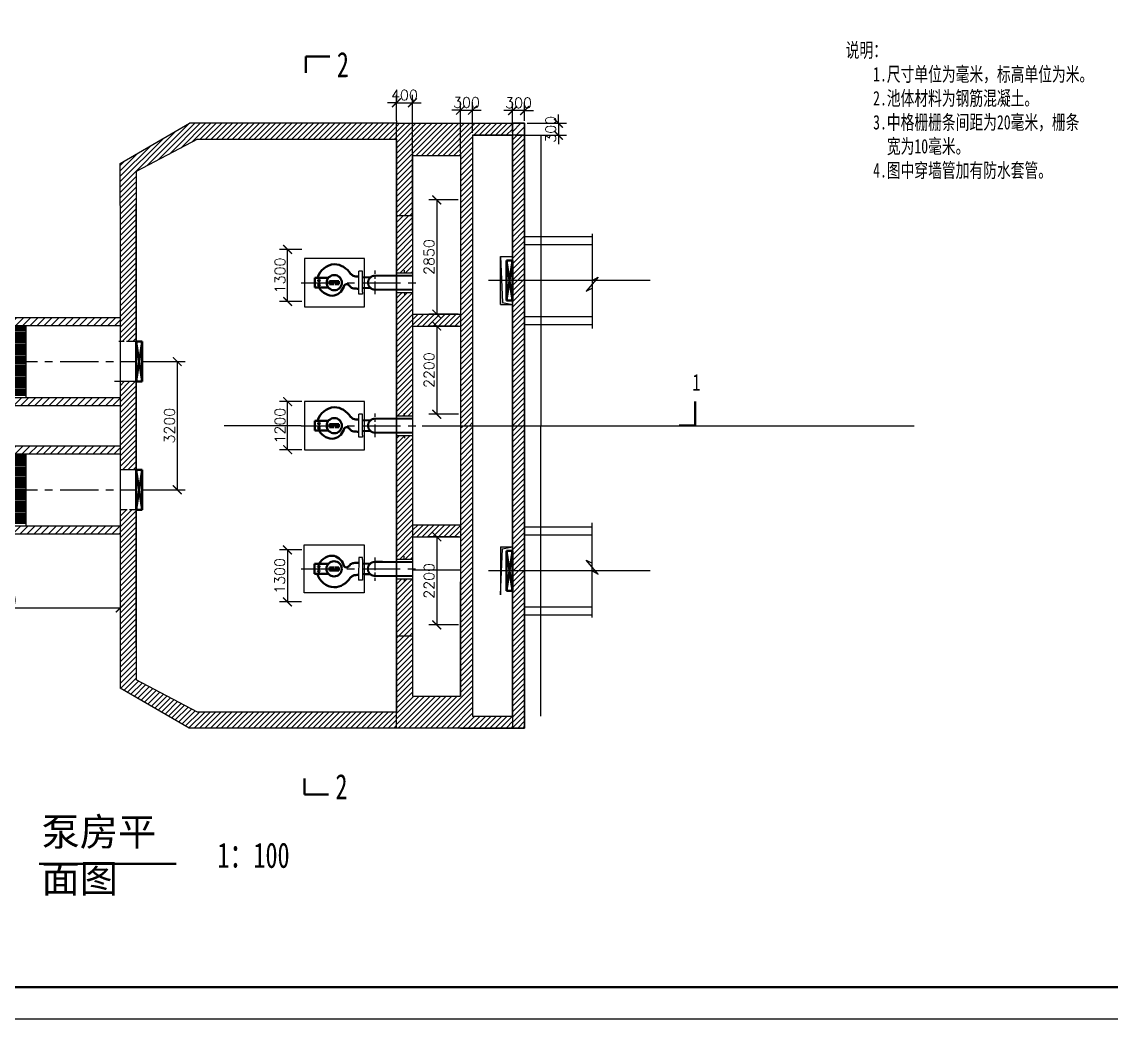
# Model space of a CAD drawing. Header units: millimetres. Extents: x 738100 to 1284508, y 138373 to 260796.
# Drawn here: x 990157 to 1017368, y 176522 to 201426 of the extents above; entities that cross this region are included whole.
import ezdxf

# ---------------------------------------------------------------- set-up
doc = ezdxf.new("R2010")
doc.units = ezdxf.units.MM
doc.linetypes.add('ACAD_ISO02W100', pattern=[15, 12, -3])
doc.linetypes.add('CENTER', pattern=[50.8, 31.75, -6.35, 6.35, -6.35])
for name, color, linetype in [('5', 7, 'Continuous'), ('TK', 7, 'Continuous'), ('其他', 32, 'Continuous'), ('图框', 7, 'Continuous'), ('填充', 7, 'Continuous'), ('墙体', 7, 'Continuous'), ('套管', 7, 'Continuous'), ('尺寸', 6, 'Continuous'), ('标注', 7, 'Continuous'), ('轴线', 6, 'CENTER')]:
    doc.layers.add(name, color=color, linetype=linetype)
for name, color, linetype, lineweight in [('文字', 7, 'Continuous', 18), ('管线', 3, 'Continuous', 50), ('粗线', 7, 'Continuous', 100), ('设备', 6, 'Continuous', 50)]:
    doc.layers.add(name, color=color, linetype=linetype, lineweight=lineweight)
doc.styles.add('4', font='', dxfattribs={"width": 0.7})
doc.styles.get("Standard").update_dxf_attribs({"font": 'txt', "bigfont": 'gbcbig.shx'})
doc.styles.add('长仿宋体', font='simfang.ttf', dxfattribs={"width": 0.7})
doc.styles.get('4').set_extended_font_data('SimSun')
doc.dimstyles.new('zhitu', dxfattribs={"dimtxt": 260, "dimasz": 220, "dimexe": 200, "dimexo": 62.5, "dimgap": 62.5, "dimtad": 1, "dimdec": 0, "dimzin": 1, "dimtxsty": 'Standard', "dimblk": 'ARCHTICK', "dimblk1": 'archtick', "dimblk2": 'ARCHTICK', "dimcen": 250, "dimadec": 0, "dimazin": 0, "dimtfac": 1, "dimtdec": 0, "dimtmove": 0, "dimatfit": 3, "dimldrblk": 'ARCHTICK', "dimfxl": 1, "dimarcsym": 0})
pattern_1 = [(45, (13417.28, 153619.99), (-67.351921, 67.351921), [])]

# ---------------------------------------------------------------- blocks, each defined once
blk = doc.blocks.new('泵1')
at = {"layer": '其他'}
for p, q in [((-1244, 284), (-1339, 284)), ((-1339, 236), (-1339, 284)), ((-1244, 236), (-1244, 284)), ((-1339, -285), (-1339, 236)), ((-1244, -236), (-1244, 236)), ((-1244, -236), (-1244, -285)), ((-1244, -285), (-1339, -285))]:
    blk.add_line(p, q, dxfattribs=at)
blk.add_circle((-2333, -56), 4.63, dxfattribs=at)
at = {"layer": '墙体', "ltscale": 20}
for p, q in [((-2700, 600), (-2700, -600)), ((-1200, 600), (-2700, 600)), ((-1200, 0), (-1200, 600)), ((-1200, -600), (-1200, 0)), ((-2700, -600), (-1200, -600))]:
    blk.add_line(p, q, dxfattribs=at)
at = {"layer": '套管', "ltscale": 20}
for p, q in [((-200, 245), (-200, 315)), ((-400, 245), (0, 245)), ((-400, -245), (0, -245)), ((-200, -245), (-200, -315))]:
    blk.add_line(p, q, dxfattribs=at)
at = {"layer": '管线', "ltscale": 30, "const_width": 52.5}
for points in [[(-1050, 131), (-1237, 131)], [(-934, 175), (0, 175)], [(-1050, -131), (-1237, -131)], [(-934, -175), (0, -175)]]:
    blk.add_lwpolyline(points, dxfattribs=at)
blk.add_lwpolyline([(-934, 175, 1), (-934, -175)], format="xyb", dxfattribs=at)
at = {"layer": '设备'}
for p, q in [((-2438, 122), (-2438, 0)), ((-2098, 122), (-2438, 122)), ((-2438, -122), (-2438, 0)), ((-2068, 40), (-1952, 40)), ((-2068, -36), (-2068, 40)), ((-1837, 40), (-1952, 40)), ((-1837, -36), (-1837, 40)), ((-2098, -122), (-2438, -122)), ((-1963, -36), (-2068, -36)), ((-1942, -36), (-1837, -36))]:
    blk.add_line(p, q, dxfattribs=at)
for centre, radius in [((-2335, 53), 20.8), ((-2333, 53), 4.63), ((-1952, 0), 190), ((-2335, -56), 20.8)]:
    blk.add_circle(centre, radius, dxfattribs=at)
for points, knots in [([(-2371, 122), (-2327, 298), (-1988, 587), (-1631, 356), (-1547, 223)], [696.068083, 696.068083, 696.068083, 696.068083, 1031.789463, 1312.676126, 1312.676126, 1312.676126, 1312.676126]), ([(-1705, -60), (-1725, -178), (-1960, -435), (-2256, -254), (-2334, -122)], [40.206489, 40.206489, 40.206489, 40.206489, 269.038128, 541.200423, 541.200423, 541.200423, 541.200423])]:
    blk.add_open_spline(points, degree=3, knots=knots, dxfattribs=at)
for points in [[(-1547, 223), (-1481, 173), (-1339, 152)], [(-1705, -60), (-1645, -35), (-1580, -70), (-1556, -94), (-1521, -129), (-1466, -144), (-1339, -152)]]:
    blk.add_spline(points, degree=3, dxfattribs=at)
at = {"layer": '轴线', "ltscale": 10}
blk.add_line((-934, -287), (-934, 301), dxfattribs=at)
at = {"layer": '轴线', "ltscale": 30}
blk.add_line((-2777, 0), (240, 0), dxfattribs=at)
blk = doc.blocks.new('中格栅')
at = {"layer": '墙体', "ltscale": 20}
for p, q in [((0, 1100), (6070, 1100)), ((0, 900), (6070, 900)), ((0, 900), (0, -900)), ((1268, 900), (1268, -900)), ((1268, 900), (1268, -900)), ((3709, 900), (3709, -900)), ((6070, 900), (6070, -900)), ((0, -900), (6070, -900)), ((0, -1100), (6070, -1100))]:
    blk.add_line(p, q, dxfattribs=at)
at = {"layer": '设备', "ltscale": 20}
for p, q in [((1268, 850), (3709, 850)), ((1268, 790), (3709, 790)), ((1268, 730), (3709, 730)), ((1268, 670), (3709, 670)), ((1268, 610), (3709, 610)), ((1268, 550), (3709, 550)), ((1268, 490), (3709, 490)), ((1268, 430), (3709, 430)), ((1268, 370), (3709, 370)), ((1268, 310), (3709, 310)), ((1268, 250), (3709, 250)), ((1268, 190), (3709, 190)), ((1268, 130), (3709, 130)), ((1268, 70), (3709, 70)), ((1268, 10), (3709, 10)), ((1268, -50), (3709, -50)), ((1268, -110), (3709, -110)), ((1268, -170), (3709, -170)), ((1268, -230), (3709, -230)), ((1268, -290), (3709, -290)), ((1268, -350), (3709, -350)), ((1268, -410), (3709, -410)), ((1268, -470), (3709, -470)), ((1268, -530), (3709, -530)), ((1268, -590), (3709, -590)), ((1268, -650), (3709, -650)), ((1268, -710), (3709, -710)), ((1268, -770), (3709, -770)), ((1268, -830), (3709, -830))]:
    blk.add_line(p, q, dxfattribs=at)
at = {"layer": '轴线', "ltscale": 30}
for p, q in [((-400, 0), (0, 0)), ((0, 0), (6470, 0))]:
    blk.add_line(p, q, dxfattribs=at)
blk = doc.blocks.new('闸门')
at = {"layer": '设备', "ltscale": 20}
for p, q in [((-75, 500), (-75, -500)), ((75, 500), (-75, -500)), ((-75, 500), (75, -500)), ((-75, 500), (75, 500)), ((75, 500), (75, -500)), ((75, -500), (-75, -500))]:
    blk.add_line(p, q, dxfattribs=at)
blk = doc.blocks.new('_ArchTick')
at = {"color": 0, "linetype": 'ByBlock', "lineweight": 25, "const_width": 0.15}
blk.add_lwpolyline([(-0.5, -0.5), (0.5, 0.5)], dxfattribs=at)
blk = doc.blocks.new('*D207')
at = {"layer": 'Defpoints', "color": 0, "ltscale": 20, "transparency": 16777216}
for p in [(996798, 191942), (997215, 191942), (997215, 190742)]:
    blk.add_point(p, dxfattribs=at)
at = {"layer": '标注', "color": 0, "lineweight": -2, "ltscale": 20, "transparency": 16777216}
for p, q in [((997153, 191942), (996598, 191942)), ((996798, 190742), (996798, 191942)), ((997153, 190742), (996598, 190742))]:
    blk.add_line(p, q, dxfattribs=at)
at = {"layer": '标注', "color": 0, "lineweight": -2, "ltscale": 20, "transparency": 16777216, "xscale": 220, "yscale": 220, "zscale": 220}
for p, rotation in [((996798, 191942), 90), ((996798, 190742), 270)]:
    blk.add_blockref('_ArchTick', p, dxfattribs=dict(at, rotation=rotation))
at = {"layer": '标注', "color": 0, "ltscale": 20, "transparency": 16777216, "insert": (996606, 191342), "char_height": 260, "attachment_point": 5, "rotation": 90}
blk.add_mtext('1200', dxfattribs=at)
blk = doc.blocks.new('*D208')
at = {"layer": 'Defpoints', "color": 0, "ltscale": 20, "transparency": 16777216}
for p in [(996798, 195742), (997215, 195742), (997215, 194442)]:
    blk.add_point(p, dxfattribs=at)
at = {"layer": '标注', "color": 0, "lineweight": -2, "ltscale": 20, "transparency": 16777216}
for p, q in [((997153, 195742), (996598, 195742)), ((996798, 194442), (996798, 195742)), ((997153, 194442), (996598, 194442))]:
    blk.add_line(p, q, dxfattribs=at)
at = {"layer": '标注', "color": 0, "lineweight": -2, "ltscale": 20, "transparency": 16777216, "xscale": 220, "yscale": 220, "zscale": 220}
for p, rotation in [((996798, 195742), 90), ((996798, 194442), 270)]:
    blk.add_blockref('_ArchTick', p, dxfattribs=dict(at, rotation=rotation))
at = {"layer": '标注', "color": 0, "ltscale": 20, "transparency": 16777216, "insert": (996606, 195092), "char_height": 260, "attachment_point": 5, "rotation": 90}
blk.add_mtext('1300', dxfattribs=at)
blk = doc.blocks.new('*D209')
at = {"layer": 'Defpoints', "color": 0, "ltscale": 20, "transparency": 16777216}
for p in [(993090, 192942), (993090, 189742), (994040, 189742)]:
    blk.add_point(p, dxfattribs=at)
at = {"layer": '标注', "color": 0, "lineweight": -2, "ltscale": 20, "transparency": 16777216}
for p, q in [((993153, 192942), (994240, 192942)), ((994040, 192942), (994040, 189742)), ((993153, 189742), (994240, 189742))]:
    blk.add_line(p, q, dxfattribs=at)
at = {"layer": '标注', "color": 0, "lineweight": -2, "ltscale": 20, "transparency": 16777216, "xscale": 220, "yscale": 220, "zscale": 220}
for p, rotation in [((994040, 192942), 90), ((994040, 189742), 270)]:
    blk.add_blockref('_ArchTick', p, dxfattribs=dict(at, rotation=rotation))
at = {"layer": '标注', "color": 0, "ltscale": 20, "transparency": 16777216, "insert": (993847, 191342), "char_height": 260, "attachment_point": 5, "rotation": 90}
blk.add_mtext('3200', dxfattribs=at)
blk = doc.blocks.new('*D219')
at = {"layer": 'Defpoints', "color": 0, "ltscale": 20, "transparency": 16777216}
for p in [(992615, 188842), (986545, 188042), (992615, 186791)]:
    blk.add_point(p, dxfattribs=at)
at = {"layer": '标注', "color": 0, "lineweight": -2, "ltscale": 20, "transparency": 16777216}
for p, q in [((992615, 188779), (992615, 186591)), ((986545, 187979), (986545, 186591)), ((986545, 186791), (992615, 186791))]:
    blk.add_line(p, q, dxfattribs=at)
at = {"layer": '标注', "color": 0, "lineweight": -2, "ltscale": 20, "transparency": 16777216, "xscale": 220, "yscale": 220, "zscale": 220, "rotation": 180}
blk.add_blockref('_ArchTick', (986545, 186791), dxfattribs=at)
at = {"layer": '标注', "color": 0, "lineweight": -2, "ltscale": 20, "transparency": 16777216, "xscale": 220, "yscale": 220, "zscale": 220}
blk.add_blockref('_ArchTick', (992615, 186791), dxfattribs=at)
at = {"layer": '标注', "color": 0, "ltscale": 20, "transparency": 16777216, "insert": (989580, 186984), "char_height": 260, "attachment_point": 5}
blk.add_mtext('6070', dxfattribs=at)
blk = doc.blocks.new('*D220')
at = {"layer": 'Defpoints', "color": 0, "ltscale": 20, "transparency": 16777216}
for p in [(1001115, 196978), (1000522, 194128), (1001115, 194128)]:
    blk.add_point(p, dxfattribs=at)
at = {"layer": '标注', "color": 0, "lineweight": -2, "ltscale": 20, "transparency": 16777216}
for p, q in [((1001053, 196978), (1000322, 196978)), ((1000522, 196978), (1000522, 194128)), ((1001053, 194128), (1000322, 194128))]:
    blk.add_line(p, q, dxfattribs=at)
at = {"layer": '标注', "color": 0, "lineweight": -2, "ltscale": 20, "transparency": 16777216, "xscale": 220, "yscale": 220, "zscale": 220}
for p, rotation in [((1000522, 196978), 90), ((1000522, 194128), 270)]:
    blk.add_blockref('_ArchTick', p, dxfattribs=dict(at, rotation=rotation))
at = {"layer": '标注', "color": 0, "ltscale": 20, "transparency": 16777216, "insert": (1000330, 195553), "char_height": 260, "attachment_point": 5, "rotation": 90}
blk.add_mtext('2850', dxfattribs=at)
blk = doc.blocks.new('*D221')
at = {"layer": 'Defpoints', "color": 0, "ltscale": 20, "transparency": 16777216}
for p in [(1001115, 193828), (1000522, 191628), (1001129, 191628)]:
    blk.add_point(p, dxfattribs=at)
at = {"layer": '标注', "color": 0, "lineweight": -2, "ltscale": 20, "transparency": 16777216}
for p, q in [((1001053, 193828), (1000322, 193828)), ((1000522, 193828), (1000522, 191628)), ((1001067, 191628), (1000322, 191628))]:
    blk.add_line(p, q, dxfattribs=at)
at = {"layer": '标注', "color": 0, "lineweight": -2, "ltscale": 20, "transparency": 16777216, "xscale": 220, "yscale": 220, "zscale": 220}
for p, rotation in [((1000522, 193828), 90), ((1000522, 191628), 270)]:
    blk.add_blockref('_ArchTick', p, dxfattribs=dict(at, rotation=rotation))
at = {"layer": '标注', "color": 0, "ltscale": 20, "transparency": 16777216, "insert": (1000330, 192728), "char_height": 260, "attachment_point": 5, "rotation": 90}
blk.add_mtext('2200', dxfattribs=at)
blk = doc.blocks.new('*D222')
at = {"layer": 'Defpoints', "color": 0, "ltscale": 20, "transparency": 16777216}
for p in [(1001129, 188567), (1000522, 186367), (1001129, 186367)]:
    blk.add_point(p, dxfattribs=at)
at = {"layer": '标注', "color": 0, "lineweight": -2, "ltscale": 20, "transparency": 16777216}
for p, q in [((1001067, 188567), (1000322, 188567)), ((1000522, 188567), (1000522, 186367)), ((1001067, 186367), (1000322, 186367))]:
    blk.add_line(p, q, dxfattribs=at)
at = {"layer": '标注', "color": 0, "lineweight": -2, "ltscale": 20, "transparency": 16777216, "xscale": 220, "yscale": 220, "zscale": 220}
for p, rotation in [((1000522, 188567), 90), ((1000522, 186367), 270)]:
    blk.add_blockref('_ArchTick', p, dxfattribs=dict(at, rotation=rotation))
at = {"layer": '标注', "color": 0, "ltscale": 20, "transparency": 16777216, "insert": (1000330, 187467), "char_height": 260, "attachment_point": 5, "rotation": 90}
blk.add_mtext('2200', dxfattribs=at)
blk = doc.blocks.new('*D223')
at = {"layer": 'Defpoints', "color": 0, "ltscale": 20, "transparency": 16777216}
for p in [(1002715, 198892), (1002415, 198592), (1003562, 198592)]:
    blk.add_point(p, dxfattribs=at)
at = {"layer": '标注', "color": 0, "lineweight": -2, "ltscale": 20, "transparency": 16777216}
for p, q in [((1003562, 198892), (1003562, 199112)), ((1002778, 198892), (1003762, 198892)), ((1003562, 198892), (1003562, 198592)), ((1002478, 198592), (1003762, 198592)), ((1003562, 198592), (1003562, 198372))]:
    blk.add_line(p, q, dxfattribs=at)
at = {"layer": '标注', "color": 0, "lineweight": -2, "ltscale": 20, "transparency": 16777216, "xscale": 220, "yscale": 220, "zscale": 220}
for p, rotation in [((1003562, 198892), 270), ((1003562, 198592), 90)]:
    blk.add_blockref('_ArchTick', p, dxfattribs=dict(at, rotation=rotation))
at = {"layer": '标注', "color": 0, "ltscale": 20, "transparency": 16777216, "insert": (1003370, 198742), "char_height": 260, "attachment_point": 5, "rotation": 90}
blk.add_mtext('300', dxfattribs=at)
blk = doc.blocks.new('*D224')
at = {"layer": 'Defpoints', "color": 0, "ltscale": 20, "transparency": 16777216}
for p in [(1002415, 199210), (1002715, 198892), (1002415, 198592)]:
    blk.add_point(p, dxfattribs=at)
at = {"layer": '标注', "color": 0, "lineweight": -2, "ltscale": 20, "transparency": 16777216}
for p, q in [((1002415, 199210), (1002195, 199210)), ((1002415, 198654), (1002415, 199410)), ((1002715, 199210), (1002415, 199210)), ((1002715, 198954), (1002715, 199410)), ((1002715, 199210), (1002935, 199210))]:
    blk.add_line(p, q, dxfattribs=at)
at = {"layer": '标注', "color": 0, "lineweight": -2, "ltscale": 20, "transparency": 16777216, "xscale": 220, "yscale": 220, "zscale": 220}
blk.add_blockref('_ArchTick', (1002415, 199210), dxfattribs=at)
at = {"layer": '标注', "color": 0, "lineweight": -2, "ltscale": 20, "transparency": 16777216, "xscale": 220, "yscale": 220, "zscale": 220, "rotation": 180}
blk.add_blockref('_ArchTick', (1002715, 199210), dxfattribs=at)
at = {"layer": '标注', "color": 0, "ltscale": 20, "transparency": 16777216, "insert": (1002565, 199402), "char_height": 260, "attachment_point": 5}
blk.add_mtext('300', dxfattribs=at)
blk = doc.blocks.new('*D225')
at = {"layer": 'Defpoints', "color": 0, "ltscale": 20, "transparency": 16777216}
for p in [(999915, 199403), (999515, 198892), (999915, 198092)]:
    blk.add_point(p, dxfattribs=at)
at = {"layer": '标注', "color": 0, "lineweight": -2, "ltscale": 20, "transparency": 16777216}
for p, q in [((999515, 198954), (999515, 199603)), ((999915, 198154), (999915, 199603)), ((999515, 199403), (999295, 199403)), ((999515, 199403), (999915, 199403)), ((999915, 199403), (1000135, 199403))]:
    blk.add_line(p, q, dxfattribs=at)
at = {"layer": '标注', "color": 0, "lineweight": -2, "ltscale": 20, "transparency": 16777216, "xscale": 220, "yscale": 220, "zscale": 220}
blk.add_blockref('_ArchTick', (999515, 199403), dxfattribs=at)
at = {"layer": '标注', "color": 0, "lineweight": -2, "ltscale": 20, "transparency": 16777216, "xscale": 220, "yscale": 220, "zscale": 220, "rotation": 180}
blk.add_blockref('_ArchTick', (999915, 199403), dxfattribs=at)
at = {"layer": '标注', "color": 0, "ltscale": 20, "transparency": 16777216, "insert": (999715, 199596), "char_height": 260, "attachment_point": 5}
blk.add_mtext('400', dxfattribs=at)
blk = doc.blocks.new('*D226')
at = {"layer": 'Defpoints', "color": 0, "ltscale": 20, "transparency": 16777216}
for p in [(1001415, 199218), (1001415, 198592), (1001115, 198092)]:
    blk.add_point(p, dxfattribs=at)
at = {"layer": '标注', "color": 0, "lineweight": -2, "ltscale": 20, "transparency": 16777216}
for p, q in [((1001115, 199218), (1000895, 199218)), ((1001115, 198154), (1001115, 199418)), ((1001115, 199218), (1001415, 199218)), ((1001415, 198654), (1001415, 199418)), ((1001415, 199218), (1001635, 199218))]:
    blk.add_line(p, q, dxfattribs=at)
at = {"layer": '标注', "color": 0, "lineweight": -2, "ltscale": 20, "transparency": 16777216, "xscale": 220, "yscale": 220, "zscale": 220}
blk.add_blockref('_ArchTick', (1001115, 199218), dxfattribs=at)
at = {"layer": '标注', "color": 0, "lineweight": -2, "ltscale": 20, "transparency": 16777216, "xscale": 220, "yscale": 220, "zscale": 220, "rotation": 180}
blk.add_blockref('_ArchTick', (1001415, 199218), dxfattribs=at)
at = {"layer": '标注', "color": 0, "ltscale": 20, "transparency": 16777216, "insert": (1001265, 199410), "char_height": 260, "attachment_point": 5}
blk.add_mtext('300', dxfattribs=at)
blk = doc.blocks.new('*D206')
at = {"layer": 'Defpoints', "color": 0, "ltscale": 20, "transparency": 16777216}
for p in [(997211, 188239), (996792, 186939), (997209, 186939)]:
    blk.add_point(p, dxfattribs=at)
at = {"layer": '标注', "color": 0, "lineweight": -2, "ltscale": 20, "transparency": 16777216}
for p, q in [((997149, 188239), (996594, 188240)), ((996794, 188239), (996792, 186939)), ((997147, 186939), (996592, 186940))]:
    blk.add_line(p, q, dxfattribs=at)
at = {"layer": '标注', "color": 0, "lineweight": -2, "ltscale": 20, "transparency": 16777216, "xscale": 220, "yscale": 220, "zscale": 220}
for p, rotation in [((996794, 188239), 89.92371431499306), ((996792, 186939), 269.923714314993)]:
    blk.add_blockref('_ArchTick', p, dxfattribs=dict(at, rotation=rotation))
at = {"layer": '标注', "color": 0, "ltscale": 20, "transparency": 16777216, "insert": (996601, 187590), "char_height": 260, "attachment_point": 5, "rotation": 89.9237}
blk.add_mtext('1300', dxfattribs=at)

msp = doc.modelspace()

# ---------------------------------------------------------------- hatches: boundary and pattern name
at = {"ltscale": 20}
h = msp.add_hatch(dxfattribs=at)
h.set_pattern_fill('ANSI31', color=256, scale=30)
h.paths.add_polyline_path([(999915.187, 196586.538), (999515.187, 196586.538), (999515.187, 195157.27), (999915.187, 195157.27)])
for points in [[(1002115.187, 194365.67), (1002415.187, 194365.67), (1002164.508, 194419.854), (1002115.187, 195565.67)], [(1002115.187, 188317.406), (1002415.187, 188317.406), (1002164.508, 188263.222), (1002115.187, 187117.406)]]:
    msp.add_hatch(color=256).paths.add_polyline_path(points)
h = msp.add_hatch(dxfattribs=at)
h.set_pattern_fill('ANSI31', color=256, scale=30)
h.paths.add_polyline_path([(999915.187, 191096.538), (999515.187, 191096.538), (999515.187, 188010.077), (999915.187, 188009.544)])
h.paths.add_polyline_path([(999915.187, 187519.544), (999515.187, 187520.077), (999515.187, 186096.538), (999915.187, 186096.538)])
h.paths.add_polyline_path([(999915.187, 194667.27), (999515.187, 194667.27), (999515.187, 191586.538), (999915.187, 191586.538)])
h = msp.add_hatch(dxfattribs=at)
h.set_pattern_fill('ANSI31', color=256, scale=1000, style=0)
h.set_pattern_definition([(45, (944813.14, 248877.04), (-88.38835, 88.38835), [])])
h.paths.add_polyline_path([(992615.187, 194041.538), (986545.187, 194041.538), (986545.187, 193841.538), (992615.187, 193841.538)])
h.paths.add_polyline_path([(992615.187, 192041.538), (986545.187, 192041.538), (986545.187, 191841.538), (992615.187, 191841.538)])
h.paths.add_polyline_path([(992615.187, 190841.538), (986545.187, 190841.538), (986545.187, 190641.538), (992615.187, 190641.538)])
h.paths.add_polyline_path([(992615.187, 188841.538), (986545.187, 188841.538), (986545.187, 188641.538), (992615.187, 188641.538)])
h = msp.add_hatch(dxfattribs=at)
h.set_pattern_fill('ANSI31', color=256, scale=30)
h.paths.add_polyline_path([(1001415.187, 191341.538), (1001115.187, 191341.538), (1001115.187, 184591.538), (999915.187, 184585.279), (999915.187, 186096.538), (999515.187, 186096.538), (999515.187, 183791.54), (1002415.187, 183791.54), (1002415.187, 184091.54), (1001415.187, 184091.54)])
at = {"layer": '墙体', "ltscale": 20}
h = msp.add_hatch(dxfattribs=at)
h.set_pattern_fill('ANSI31', color=256, scale=30)
h.set_pattern_definition(pattern_1)
h.paths.add_polyline_path([(994547.237, 198491.538), (999515.187, 198491.538), (999515.187, 198891.538), (994347.237, 198891.538), (992615.187, 197891.538), (992615.187, 196841.538), (992615.187, 193441.538), (993015.187, 193441.538), (993015.187, 197691.538)])
h = msp.add_hatch(dxfattribs=at)
h.set_pattern_fill('ANSI31', color=256, scale=30)
h.set_pattern_definition(pattern_1)
h.paths.add_polyline_path([(1001415.187, 198591.538), (1002415.187, 198591.538), (1002415.187, 198891.538), (999515.187, 198891.538), (999515.187, 196586.538), (999915.187, 196586.538), (999915.187, 198091.538), (1001115.187, 198091.538), (1001115.187, 195241.538), (1001115.187, 191341.538), (1001415.187, 191341.538)])
h = msp.add_hatch(dxfattribs=at)
h.set_pattern_fill('ANSI31', color=256, scale=30)
h.set_pattern_definition(pattern_1)
h.paths.add_polyline_path([(999515.187, 184191.538), (994547.237, 184191.538), (993015.187, 184991.538), (993015.187, 189241.538), (992615.187, 189241.538), (992615.187, 188841.538), (992615.187, 185841.538), (992615.187, 184791.538), (994338.921, 183791.54), (999515.187, 183791.54)])
at = {"layer": '轴线', "ltscale": 10}
h = msp.add_hatch(dxfattribs=at)
h.set_pattern_fill('ANSI31', color=0, scale=40)
h.paths.add_polyline_path([(1002715.187, 198891.538), (1002415.187, 198891.538), (1002415.187, 198591.538), (1002715.187, 198591.538)])
h = msp.add_hatch(dxfattribs=at)
h.set_pattern_fill('ANSI31', color=0, scale=30)
h.set_pattern_definition(pattern_1)
h.paths.add_polyline_path([(1002715.187, 187717.321), (1002415.187, 187717.321), (1002415.187, 187217.406), (1002415.187, 183791.54), (1002715.187, 183791.54)])
h.paths.add_polyline_path([(1002715.187, 191341.538), (1002415.187, 191341.538), (1002415.187, 187717.324), (1002715.187, 187717.324)])
h.paths.add_polyline_path([(1002715.187, 198591.538), (1002415.187, 198591.538), (1002415.187, 194965.752), (1002715.187, 194965.752)])
h.paths.add_polyline_path([(1002715.187, 194965.752), (1002415.187, 194965.752), (1002415.187, 191341.538), (1002715.187, 191341.538)])
h = msp.add_hatch(dxfattribs=at)
h.set_pattern_fill('ANSI31', color=0, scale=30)
h.paths.add_polyline_path([(1001115.187, 194128), (999915.187, 194128), (999915.187, 193828), (1001115.187, 193828)])
h.paths.add_polyline_path([(1001115.187, 188867.325), (999915.187, 188867.325), (999915.187, 188567.325), (1001115.187, 188567.325)])
at = {"layer": '轴线', "linetype": 'ByBlock', "ltscale": 10}
h = msp.add_hatch(dxfattribs=at)
h.set_pattern_fill('ANSI31', color=0, scale=30)
h.paths.add_polyline_path([(993015.187, 192441.538), (992615.187, 192441.538), (992615.187, 192041.538), (992615.187, 190241.538), (993015.187, 190241.538)])

# ---------------------------------------------------------------- linework, layer by layer
at = {"ltscale": 20}
for p, q in [((999515.187, 184191.538), (999515.187, 198891.538)), ((999515.187, 198891.538), (1002715.187, 198891.538)), ((1002715.187, 198891.538), (1002415.187, 198891.538)), ((1002415.187, 198891.538), (1002415.187, 183791.54)), ((1002415.187, 198891.538), (1002415.187, 198591.538)), ((1002415.187, 198891.538), (1002415.187, 198591.538)), ((1002715.187, 198891.538), (1002415.187, 198891.538)), ((1002715.187, 197441.797), (1002715.187, 198891.538)), ((1002715.187, 183791.54), (1002715.187, 198891.538)), ((1002715.187, 183791.54), (1002715.187, 198891.538)), ((1002715.187, 198891.538), (1002715.187, 198591.538)), ((999515.187, 198491.538), (999515.187, 196586.538)), ((1002415.187, 198591.538), (1001415.187, 198591.538)), ((1001415.187, 198591.538), (1001415.187, 184091.54)), ((1002715.187, 198591.538), (1001415.187, 198591.538)), ((1002415.187, 198591.538), (1002415.187, 183791.54)), ((999915.187, 196586.538), (999915.187, 198091.538)), ((999915.187, 198091.538), (1001115.187, 198091.538)), ((1001115.187, 198091.538), (1001115.187, 195241.538)), ((999515.187, 196586.538), (999915.187, 196586.538)), ((1001115.187, 184591.538), (1001115.187, 187441.538)), ((999515.187, 183791.54), (999515.187, 186096.538)), ((999515.187, 186096.538), (999915.187, 186096.538)), ((999915.187, 186096.538), (999915.187, 184585.279)), ((999915.187, 184585.279), (1001115.187, 184591.538)), ((999515.187, 183791.54), (999515.187, 184191.538)), ((1001415.187, 184091.54), (1002415.187, 184091.54)), ((1002415.187, 184091.54), (1002415.187, 183791.54)), ((1002415.187, 183791.54), (999515.187, 183791.54)), ((1002415.187, 183791.54), (1002715.187, 183791.54)), ((1002415.187, 183791.54), (1002715.187, 183791.54))]:
    msp.add_line(p, q, dxfattribs=at)
for p, q in [((1002115.187, 195565.67), (1002164.508, 194419.854)), ((1002115.187, 194365.67), (1002115.187, 195565.67)), ((1002115.187, 194365.67), (1002415.187, 194365.67)), ((1002164.508, 194419.854), (1002415.187, 194365.67)), ((1002115.187, 188317.406), (1002415.187, 188317.406)), ((1002115.187, 188317.406), (1002115.187, 187117.406)), ((1002164.508, 188263.222), (1002415.187, 188317.406)), ((1002115.187, 187117.406), (1002164.508, 188263.222))]:
    msp.add_line(p, q)
at = {"layer": '5', "ltscale": 20}
for p, q in [((1004401.31, 196129.437), (1004401.31, 194964.256)), ((1004556.356, 195050.882), (1004258.077, 194696.424)), ((1004401.31, 194964.256), (1004556.356, 195050.882)), ((1004258.077, 194696.424), (1004401.31, 194772.341)), ((1004401.31, 194772.341), (1004401.31, 194391.268)), ((1004401.31, 194531.629), (1004401.31, 193769.484)), ((1004401.31, 188151.447), (1004401.31, 188913.592)), ((1004401.31, 187910.735), (1004401.31, 188291.808)), ((1004556.356, 187632.194), (1004258.077, 187986.652)), ((1004258.077, 187986.652), (1004401.31, 187910.735)), ((1004556.359, 187632.193), (1004258.08, 187986.651)), ((1004401.31, 186553.639), (1004401.31, 187718.819)), ((1004401.31, 187718.819), (1004556.356, 187632.194)), ((1004401.313, 186553.637), (1004401.313, 187718.818)), ((1004401.313, 187718.818), (1004556.359, 187632.193))]:
    msp.add_line(p, q, dxfattribs=at)
at = {"layer": 'TK', "color": 7}
msp.add_lwpolyline([(974253.86, 176521.792), (974253.86, 224041.792), (1041533.86, 224041.792), (1041533.86, 176521.792)], close=True, dxfattribs=at)
at = {"layer": '图框', "lineweight": 50}
msp.add_lwpolyline([(976253.86, 177321.792), (1040733.86, 177321.792), (1040733.86, 223241.792), (976253.86, 223241.792)], close=True, dxfattribs=at)
at = {"layer": '填充', "ltscale": 20}
for p, q in [((999515.187, 198491.538), (999515.187, 191341.538)), ((1002715.187, 198591.538), (1003120.075, 198591.538)), ((1003120.075, 198591.538), (1003120.075, 191341.539)), ((1002115.187, 195565.67), (1002414.829, 195565.67)), ((1004401.31, 195241.444), (1004407.992, 194108.544)), ((1005849.862, 194965.752), (1001811.377, 194965.752)), ((997138.386, 191341.538), (995214.532, 191341.538)), ((1000155.187, 191341.538), (1012446.132, 191341.538)), ((1003120.075, 184091.538), (1003120.075, 191341.537)), ((1004401.31, 187441.632), (1004407.992, 188574.532)), ((1005849.862, 187717.324), (1001811.377, 187717.324)), ((1005849.864, 187717.323), (1001811.379, 187717.32))]:
    msp.add_line(p, q, dxfattribs=at)
at = {"layer": '墙体', "ltscale": 20}
for p, q in [((992615.187, 197891.538), (994347.237, 198891.538)), ((999515.187, 198891.538), (999915.187, 198891.538)), ((999915.187, 198891.538), (1000915.187, 198891.538)), ((1000915.187, 198891.538), (1001115.187, 198891.538)), ((1001115.187, 198891.538), (1001415.187, 198891.538)), ((1001415.187, 198891.538), (1002415.187, 198891.538)), ((1002715.187, 198891.538), (1002415.187, 198891.538)), ((1002415.187, 198891.538), (1002715.187, 198891.538)), ((1002715.187, 198591.538), (1002715.187, 198891.538)), ((1002715.187, 198891.538), (1002715.187, 183791.54)), ((1001415.187, 198591.538), (1001415.187, 184091.54)), ((1001415.187, 198591.538), (1002415.187, 198591.538)), ((1002415.187, 184091.54), (1002415.187, 198591.538)), ((992615.187, 196841.538), (992615.187, 197891.538)), ((999915.187, 198091.538), (999915.187, 184585.279)), ((999915.187, 198091.538), (1001115.187, 198091.538)), ((999915.187, 196991.538), (999915.187, 197991.538)), ((1001115.187, 198091.538), (1001115.187, 184591.538)), ((999915.187, 196096.538), (999915.187, 196586.538)), ((999915.187, 196341.538), (999915.187, 195341.538)), ((1002401.31, 196191.797), (1002415.187, 196191.797)), ((1002701.872, 196065.929), (1004401.31, 196065.929)), ((1002709.094, 195865.67), (1004408.505, 195865.67)), ((999915.187, 194128), (1001115.187, 194128)), ((1002402.36, 194191.444), (1002415.187, 194191.444)), ((1002715.187, 194065.576), (1004402.36, 194065.576)), ((999915.187, 193828), (1001129.416, 193828)), ((1002402.36, 193991.444), (1002415.187, 193991.444)), ((1002715.187, 193865.576), (1004402.36, 193865.576)), ((1002415.187, 193491.538), (1002415.187, 192591.538)), ((1002415.187, 190991.538), (1002415.187, 190091.538)), ((999915.187, 188867.325), (1001129.416, 188867.325)), ((1002715.187, 188817.5), (1004402.36, 188817.5)), ((1002715.187, 188617.5), (1004402.36, 188617.5)), ((1002715.187, 188591.538), (1002715.187, 187591.538)), ((999915.187, 188567.325), (1001129.416, 188567.325)), ((1002415.187, 188491.538), (1002415.187, 187591.538)), ((999915.187, 187741.538), (1001129.416, 187741.538)), ((1002709.098, 186817.403), (1004408.508, 186817.405)), ((1002701.875, 186617.144), (1004401.313, 186617.145)), ((992615.187, 185841.538), (992615.187, 184780.664)), ((999915.187, 184591.538), (1001115.187, 184591.538)), ((1002715.187, 184741.54), (1002715.187, 184441.54)), ((1001415.187, 184091.54), (1002415.187, 184091.54)), ((999915.187, 183791.54), (994338.921, 183791.54)), ((1000915.187, 183791.54), (999915.187, 183791.54)), ((1001115.187, 183791.54), (1000915.187, 183791.54)), ((1001115.187, 183791.54), (1001415.187, 183791.54)), ((1001415.187, 183791.54), (1002415.187, 183791.54)), ((1002715.187, 183791.54), (1002415.187, 183791.54))]:
    msp.add_line(p, q, dxfattribs=at)
for points in [[(999515.187, 198891.538), (999515.187, 198891.538), (994347.237, 198891.538)], [(994547.237, 198491.538), (993015.187, 197691.538), (993015.187, 184991.538)], [(994547.237, 198491.538), (999515.187, 198491.538), (999515.187, 195936.538)], [(992615.187, 196841.538), (992615.187, 196841.538), (992615.187, 185841.538)], [(993015.187, 185841.538), (993015.187, 196841.538)], [(999515.187, 195936.538), (999515.187, 185446.538), (999515.187, 184191.538), (994547.237, 184191.538), (994547.237, 184191.538)], [(994338.921, 183791.54), (992615.187, 184791.538)], [(994547.237, 184191.538), (993015.187, 184991.538)]]:
    msp.add_lwpolyline(points, dxfattribs=at)
at = {"layer": '尺寸'}
for p, q in [((993090.187, 192441.538), (992472.267, 192441.538)), ((993015.187, 190241.538), (992615.187, 190241.538))]:
    msp.add_line(p, q, dxfattribs=at)
at = {"layer": '标注', "linetype": 'ACAD_ISO02W100', "ltscale": 20}
for p, q in [((993015.187, 193441.538), (992583.872, 193441.538)), ((993090.187, 189241.538), (992619.38, 189241.538))]:
    msp.add_line(p, q, dxfattribs=at)
at = {"layer": '粗线', "lineweight": 50, "ltscale": 20}
for p, q in [((997250.844, 200555.478), (997850.844, 200555.611)), ((997250.844, 200555.478), (997250.932, 200155.478)), ((1006974.374, 191343.595), (1006974.374, 191943.595)), ((1006974.374, 191343.595), (1006574.374, 191343.595)), ((997215.183, 182130.184), (997215.183, 182530.184)), ((997215.183, 182130.184), (997815.183, 182130.184))]:
    msp.add_line(p, q, dxfattribs=at)
at = {"layer": '粗线', "lineweight": 50}
msp.add_line((990588.433, 180400.937), (994014.983, 180400.937), dxfattribs=at)
at = {"layer": '轴线', "color": 0, "ltscale": 10}
for p, q in [((999515.187, 198954.038), (999515.187, 198891.538)), ((999915.187, 198154.038), (999915.187, 198091.538)), ((1001115.187, 198154.038), (1001115.187, 198091.538))]:
    msp.add_line(p, q, dxfattribs=at)
at = {"layer": '轴线', "ltscale": 20}
msp.add_line((1002715.187, 190991.538), (1002715.187, 189191.444), dxfattribs=at)

# ---------------------------------------------------------------- block references
at = {"layer": '尺寸'}
for p in [(986545.187, 192941.538), (986545.187, 189741.538)]:
    msp.add_blockref('中格栅', p, dxfattribs=at)
at = {"layer": '管线'}
for p in [(999915.187, 194912.27), (999915.187, 191341.538)]:
    msp.add_blockref('泵1', p, dxfattribs=at)
at = {"layer": '管线', "ltscale": 20}
for p in [(1002340.187, 194965.67), (993090.187, 192941.538), (993090.187, 189741.538)]:
    msp.add_blockref('闸门', p, dxfattribs=at)
at = {"layer": '管线', "xscale": -1, "rotation": 179.9237143161078}
msp.add_blockref('泵1', (999910.428, 187764.551), dxfattribs=at)
at = {"layer": '管线', "ltscale": 20, "xscale": -1, "rotation": 180}
msp.add_blockref('闸门', (1002340.187, 187717.406), dxfattribs=at)

# ---------------------------------------------------------------- texts
at = {"style": '长仿宋体', "width": 0.7}
msp.add_text('2', height=630, rotation=0.0126303, dxfattribs=at).set_placement((998027.624, 200043.334))
msp.add_text('2', height=630, dxfattribs=at).set_placement((997991.85, 182012.499))
at = {"style": '长仿宋体'}
for s, insert, char_height, width, attachment_point in [('{\\fFangSong_GB2312|b0|i0|c134|p49;说明：\\P    1.尺寸单位为毫米，标高单位为米。\\P    2.池体材料为钢筋混凝土。\\P    3.中格栅栅条间距为20毫米，栅条\\P      宽为10毫米。\\P    4.图中穿墙管加有防水套管。}', (1010735.47, 199198.559), 360, 19256.39714, 4), ('1：100', (995944.297, 180611.366), 630, 16200, 5)]:
    msp.add_mtext(s, dxfattribs=dict(at, insert=insert, char_height=char_height, width=width, attachment_point=attachment_point))
at = {"layer": '文字', "style": '4', "width": 0.7}
msp.add_text('1', height=420, dxfattribs=at).set_placement((1006908.101, 192213.106))
at = {"layer": '文字', "ltscale": 20, "insert": (990649.872, 181551.456), "char_height": 700, "width": 3255.97754, "attachment_point": 1}
msp.add_mtext('{\\fFangSong_GB2312|b0|i0|c134|p49;泵房平面图}', dxfattribs=at)

# ---------------------------------------------------------------- dimensions: what is measured, and where the dimension line sits
at = {"layer": '标注', "ltscale": 20}
for base, p1, p2, picture, middle in [((999915.187, 199403.431), (999515.187, 198891.538), (999915.187, 198091.538), '*D225', (999715.187, 199595.931)), ((1001415.187, 199217.518), (1001115.187, 198091.538), (1001415.187, 198591.538), '*D226', (1001265.187, 199410.018)), ((1002415.187, 199209.755), (1002715.187, 198891.538), (1002415.187, 198591.538), '*D224', (1002565.187, 199402.255)), ((992615.187, 186791.379), (986545.187, 188041.538), (992615.187, 188841.538), '*D219', (989580.187, 186983.879))]:
    dim = msp.add_linear_dim(base=base, p1=p1, p2=p2, dimstyle='zhitu', override={"dimdsep": 46, "dimtix": 1, "dimtmove": 2}, dxfattribs=at)
    dim.commit()
    dim.dimension.update_dxf_attribs({"geometry": picture, "text_midpoint": middle})
for base, p1, p2, angle, picture, middle in [((1003562.463, 198591.538), (1002715.187, 198891.538), (1002415.187, 198591.538), 90, '*D223', (1003369.963, 198741.538)), ((1000522.301, 194128), (1001115.187, 196978), (1001115.187, 194128), 90, '*D220', (1000329.801, 195553)), ((996798.217, 195741.538), (997215.183, 194441.538), (997215.183, 195741.538), 90, '*D208', (996605.717, 195091.538)), ((1000522.301, 191628), (1001115.187, 193828), (1001129.416, 191628), 90, '*D221', (1000329.801, 192728)), ((994039.88, 189741.538), (993090.187, 192941.538), (993090.187, 189741.538), 90, '*D209', (993847.38, 191341.538)), ((996798.217, 191941.538), (997215.183, 190741.538), (997215.183, 191941.538), 90, '*D207', (996605.717, 191341.538)), ((1000522.301, 186367.325), (1001129.416, 188567.325), (1001129.416, 186367.325), 90, '*D222', (1000329.801, 187467.325)), ((996792.357, 186939.433), (997211.054, 188238.877), (997209.323, 186938.878), 269.9237143, '*D206', (996600.723, 187589.689))]:
    dim = msp.add_linear_dim(base=base, p1=p1, p2=p2, angle=angle, dimstyle='zhitu', override={"dimdsep": 46, "dimtix": 1, "dimtmove": 2}, dxfattribs=at)
    dim.commit()
    dim.dimension.update_dxf_attribs({"geometry": picture, "text_midpoint": middle})

doc.saveas('drawing.dxf')
